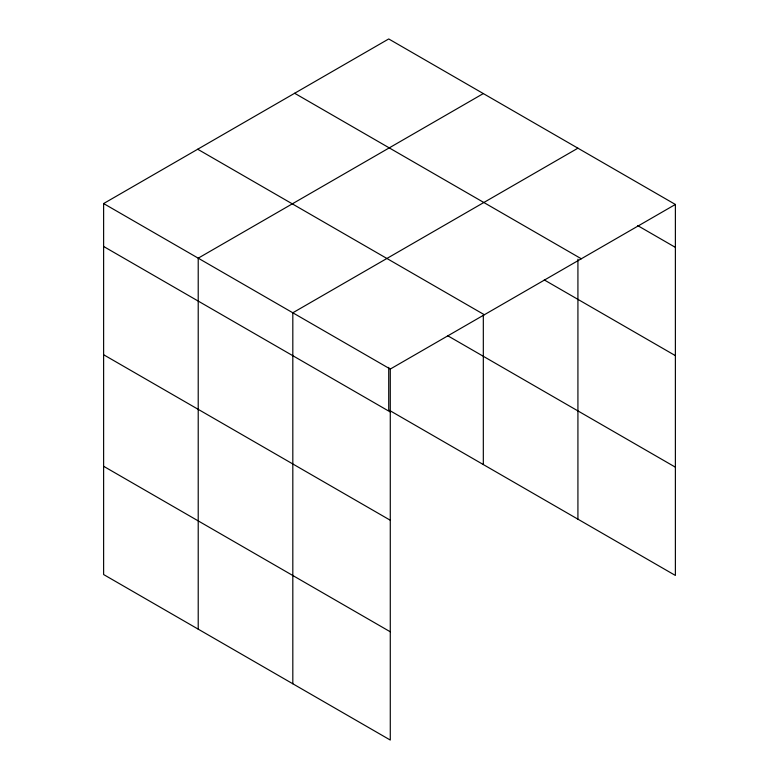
<?xml version="1.0" encoding="UTF-8"?>
<svg xmlns="http://www.w3.org/2000/svg" width="779" height="779" viewBox="0 0 779 779"><rect width="100%" height="100%" fill="white"/><g stroke="black" fill="none" stroke-linecap="round" stroke-linejoin="round"><path stroke-width="1.17" d="M103.617 203.553L390.279 369.061L390.279 740.05L103.617 574.542L103.617 203.553L388.721 38.95L675.383 204.458L675.383 575.447L388.721 409.939L388.721 367.367M483.321 93.568L198.217 258.17L198.217 629.159M577.921 148.185L292.816 312.788L292.816 683.777M390.279 369.061L675.383 204.458M637.66 225.589L675.383 247.371M294.637 93.266L581.3 258.774M544.287 279.943L675.383 355.633M197.7 149.237L484.363 314.745M447.584 335.661L675.383 467.176M103.617 246.466L390.279 411.974M103.617 354.737L390.279 520.236M103.617 466.28L390.279 631.788M577.921 259.222L577.921 519.174M483.321 315.067L483.321 464.557"/></g></svg>
